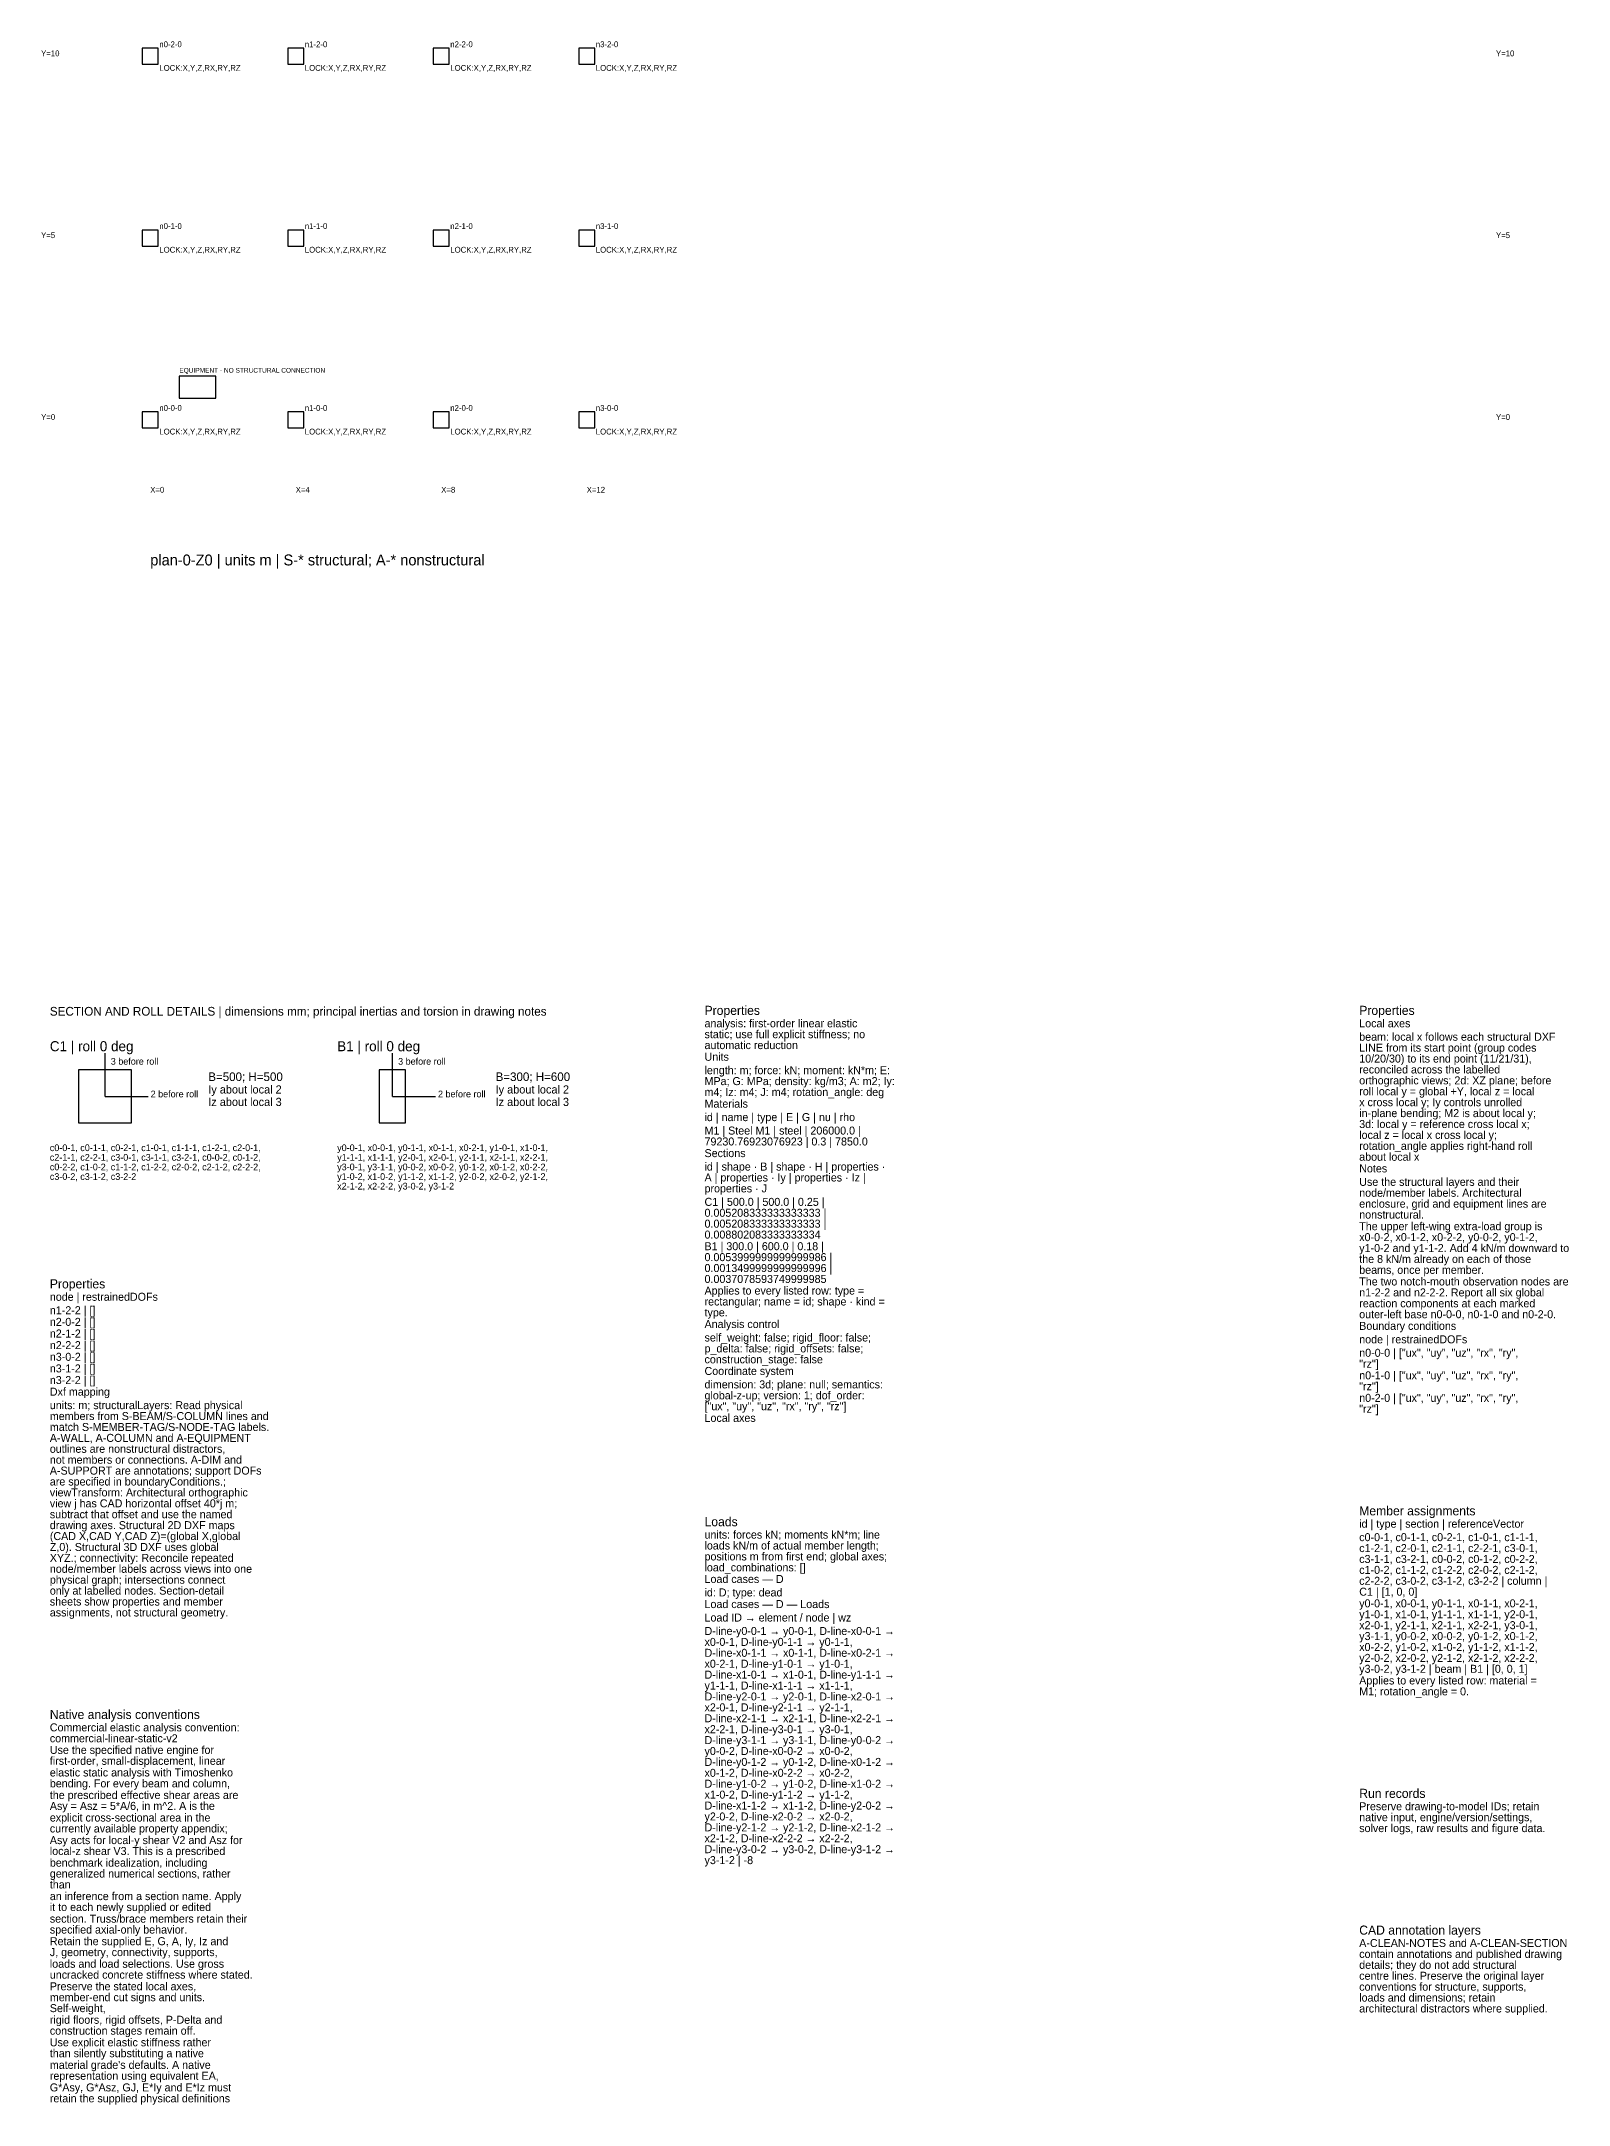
# Model space of a CAD drawing. Extents: x -3 to 372, y -46 to 10.
# Drawn here: x -3 to 39, y -46.3 to 10.4 of the extents above; entities that cross this region are included whole.
import ezdxf

# ---------------------------------------------------------------- set-up
doc = ezdxf.new("R2010")
doc.units = 0

msp = doc.modelspace()

# ---------------------------------------------------------------- linework, layer by layer
at = {"layer": 'A-CLEAN-SECTION'}
for p, q in [((-1.242, -18.6), (-1.242, -17.412)), ((6.658, -18.6), (6.658, -17.412)), ((-0.516, -17.874), (-1.968, -17.874)), ((-1.968, -17.874), (-1.968, -19.326)), ((-0.516, -19.326), (-0.516, -17.874)), ((7.021, -17.874), (6.295, -17.874)), ((6.295, -17.874), (6.295, -19.326)), ((7.021, -19.326), (7.021, -17.874)), ((-1.242, -18.6), (-0.054, -18.6)), ((6.658, -18.6), (7.846, -18.6)), ((-1.968, -19.326), (-0.516, -19.326)), ((6.295, -19.326), (7.021, -19.326))]:
    msp.add_line(p, q, dxfattribs=at)
at = {"layer": 'A-COLUMN'}
for p, q in [((0.22, 10.22), (-0.22, 10.22)), ((-0.22, 10.22), (-0.22, 9.78)), ((0.22, 9.78), (0.22, 10.22)), ((4.22, 10.22), (3.78, 10.22)), ((3.78, 10.22), (3.78, 9.78)), ((4.22, 9.78), (4.22, 10.22)), ((8.22, 10.22), (7.78, 10.22)), ((7.78, 10.22), (7.78, 9.78)), ((8.22, 9.78), (8.22, 10.22)), ((12.22, 10.22), (11.78, 10.22)), ((11.78, 10.22), (11.78, 9.78)), ((12.22, 9.78), (12.22, 10.22)), ((-0.22, 9.78), (0.22, 9.78)), ((3.78, 9.78), (4.22, 9.78)), ((7.78, 9.78), (8.22, 9.78)), ((11.78, 9.78), (12.22, 9.78)), ((0.22, 5.22), (-0.22, 5.22)), ((-0.22, 5.22), (-0.22, 4.78)), ((0.22, 4.78), (0.22, 5.22)), ((4.22, 5.22), (3.78, 5.22)), ((3.78, 5.22), (3.78, 4.78)), ((4.22, 4.78), (4.22, 5.22)), ((8.22, 5.22), (7.78, 5.22)), ((7.78, 5.22), (7.78, 4.78)), ((8.22, 4.78), (8.22, 5.22)), ((12.22, 5.22), (11.78, 5.22)), ((11.78, 5.22), (11.78, 4.78)), ((12.22, 4.78), (12.22, 5.22)), ((-0.22, 4.78), (0.22, 4.78)), ((3.78, 4.78), (4.22, 4.78)), ((7.78, 4.78), (8.22, 4.78)), ((11.78, 4.78), (12.22, 4.78)), ((0.22, 0.22), (-0.22, 0.22)), ((-0.22, 0.22), (-0.22, -0.22)), ((0.22, -0.22), (0.22, 0.22)), ((4.22, 0.22), (3.78, 0.22)), ((3.78, 0.22), (3.78, -0.22)), ((4.22, -0.22), (4.22, 0.22)), ((8.22, 0.22), (7.78, 0.22)), ((7.78, 0.22), (7.78, -0.22)), ((8.22, -0.22), (8.22, 0.22)), ((12.22, 0.22), (11.78, 0.22)), ((11.78, 0.22), (11.78, -0.22)), ((12.22, -0.22), (12.22, 0.22)), ((-0.22, -0.22), (0.22, -0.22)), ((3.78, -0.22), (4.22, -0.22)), ((7.78, -0.22), (8.22, -0.22)), ((11.78, -0.22), (12.22, -0.22))]:
    msp.add_line(p, q, dxfattribs=at)
at = {"layer": 'A-EQUIPMENT'}
for p, q in [((1.8, 1.2), (0.8, 1.2)), ((0.8, 1.2), (0.8, 0.6)), ((1.8, 0.6), (1.8, 1.2)), ((0.8, 0.6), (1.8, 0.6))]:
    msp.add_line(p, q, dxfattribs=at)

# ---------------------------------------------------------------- texts
at = {"layer": 'A-CLEAN-NOTES'}
for s, height, p in [('Properties', 0.25, (15.24, -16.36)), ('Properties', 0.25, (33.24, -16.36)), ('static; use full explicit stiffness; no', 0.22, (15.24, -17)), ('analysis: first-order linear elastic', 0.22, (15.24, -16.7)), ('beam: local x follows each structural DXF', 0.22, (33.24, -17.07)), ('Local axes', 0.22, (33.24, -16.7)), ('automatic reduction', 0.22, (15.24, -17.3)), ('Units', 0.22, (15.24, -17.62)), ('10/20/30) to its end point (11/21/31),', 0.22, (33.24, -17.67)), ('LINE from its start point (group codes', 0.22, (33.24, -17.37)), ('length: m; force: kN; moment: kN*m; E:', 0.22, (15.24, -17.99)), ('MPa; G: MPa; density: kg/m3; A: m2; Iy:', 0.22, (15.24, -18.29)), ('orthographic views; 2d: XZ plane; before', 0.22, (33.24, -18.27)), ('reconciled across the labelled', 0.22, (33.24, -17.97)), ('m4; Iz: m4; J: m4; rotation_angle: deg', 0.22, (15.24, -18.59)), ('Materials', 0.22, (15.24, -18.91)), ('x cross local y; Iy controls unrolled', 0.22, (33.24, -18.87)), ('roll local y = global +Y, local z = local', 0.22, (33.24, -18.57)), ('id | name | type | E | G | nu | rho', 0.22, (15.24, -19.28)), ('3d: local y = reference cross local x;', 0.22, (33.24, -19.47)), ('in-plane bending; M2 is about local y;', 0.22, (33.24, -19.17)), ('79230.76923076923 | 0.3 | 7850.0', 0.22, (15.24, -19.95)), ('M1 | Steel M1 | steel | 206000.0 |', 0.22, (15.24, -19.65)), ('local z = local x cross local y;', 0.22, (33.24, -19.77)), ('rotation_angle applies right-hand roll', 0.22, (33.24, -20.07)), ('Sections', 0.22, (15.24, -20.27)), ('id | shape · B | shape · H | properties ·', 0.22, (15.24, -20.64)), ('about local x', 0.22, (33.24, -20.37)), ('A | properties · Iy | properties · Iz |', 0.22, (15.24, -20.94)), ('Use the structural layers and their', 0.22, (33.24, -21.06)), ('Notes', 0.22, (33.24, -20.69)), ('C1 | 500.0 | 500.0 | 0.25 |', 0.22, (15.24, -21.61)), ('properties · J', 0.22, (15.24, -21.24)), ('enclosure, grid and equipment lines are', 0.22, (33.24, -21.66)), ('node/member labels. Architectural', 0.22, (33.24, -21.36)), ('0.005208333333333333 |', 0.22, (15.24, -21.91)), ('0.005208333333333333 |', 0.22, (15.24, -22.21)), ('The upper left-wing extra-load group is', 0.22, (33.24, -22.28)), ('nonstructural.', 0.22, (33.24, -21.96)), ('0.008802083333333334', 0.22, (15.24, -22.51)), ('B1 | 300.0 | 600.0 | 0.18 |', 0.22, (15.24, -22.83)), ('y1-0-2 and y1-1-2. Add 4 kN/m downward to', 0.22, (33.24, -22.88)), ('x0-0-2, x0-1-2, x0-2-2, y0-0-2, y0-1-2,', 0.22, (33.24, -22.58)), ('0.0053999999999999986 |', 0.22, (15.24, -23.13)), ('0.0013499999999999996 |', 0.22, (15.24, -23.43)), ('the 8 kN/m already on each of those', 0.22, (33.24, -23.18)), ('beams, once per member.', 0.22, (33.24, -23.48)), ('Properties', 0.25, (-2.76, -23.88)), ('Applies to every listed row: type =', 0.22, (15.24, -24.05)), ('0.0037078593749999985', 0.22, (15.24, -23.73)), ('The two notch-mouth observation nodes are', 0.22, (33.24, -23.8)), ('node | restrainedDOFs', 0.22, (-2.76, -24.22)), ('n1-2-2 | []', 0.22, (-2.76, -24.59)), ('rectangular; name = id; shape · kind =', 0.22, (15.24, -24.35)), ('n1-2-2 and n2-2-2. Report all six global', 0.22, (33.24, -24.1)), ('reaction components at each marked', 0.22, (33.24, -24.4)), ('n2-0-2 | []', 0.22, (-2.76, -24.91)), ('Analysis control', 0.22, (15.24, -24.97)), ('type.', 0.22, (15.24, -24.65)), ('outer-left base n0-0-0, n0-1-0 and n0-2-0.', 0.22, (33.24, -24.7)), ('Boundary conditions', 0.22, (33.24, -25.02)), ('n2-1-2 | []', 0.22, (-2.76, -25.23)), ('n2-2-2 | []', 0.22, (-2.76, -25.55)), ('self_weight: false; rigid_floor: false;', 0.22, (15.24, -25.34)), ('p_delta: false; rigid_offsets: false;', 0.22, (15.24, -25.64)), ('node | restrainedDOFs', 0.22, (33.24, -25.39)), ('n0-0-0 | ["ux", "uy", "uz", "rx", "ry",', 0.22, (33.24, -25.76)), ('n3-0-2 | []', 0.22, (-2.76, -25.87)), ('n3-1-2 | []', 0.22, (-2.76, -26.19)), ('construction_stage: false', 0.22, (15.24, -25.94)), ('Coordinate system', 0.22, (15.24, -26.26)), ('"rz"]', 0.22, (33.24, -26.06)), ('n3-2-2 | []', 0.22, (-2.76, -26.51)), ('Dxf mapping', 0.22, (-2.76, -26.83)), ('dimension: 3d; plane: null; semantics:', 0.22, (15.24, -26.63)), ('"rz"]', 0.22, (33.24, -26.68)), ('n0-1-0 | ["ux", "uy", "uz", "rx", "ry",', 0.22, (33.24, -26.38)), ('units: m; structuralLayers: Read physical', 0.22, (-2.76, -27.2)), ('global-z-up; version: 1; dof_order:', 0.22, (15.24, -26.93)), ('["ux", "uy", "uz", "rx", "ry", "rz"]', 0.22, (15.24, -27.23)), ('"rz"]', 0.22, (33.24, -27.3)), ('n0-2-0 | ["ux", "uy", "uz", "rx", "ry",', 0.22, (33.24, -27)), ('members from S-BEAM/S-COLUMN lines and', 0.22, (-2.76, -27.5)), ('match S-MEMBER-TAG/S-NODE-TAG labels.', 0.22, (-2.76, -27.8)), ('Local axes', 0.22, (15.24, -27.55)), ('A-WALL, A-COLUMN and A-EQUIPMENT', 0.22, (-2.76, -28.1)), ('outlines are nonstructural distractors,', 0.22, (-2.76, -28.4)), ('A-SUPPORT are annotations; support DOFs', 0.22, (-2.76, -29)), ('not members or connections. A-DIM and', 0.22, (-2.76, -28.7)), ('viewTransform: Architectural orthographic', 0.22, (-2.76, -29.6)), ('are specified in boundaryConditions.;', 0.22, (-2.76, -29.3)), ('view j has CAD horizontal offset 40*j m;', 0.22, (-2.76, -29.9)), ('subtract that offset and use the named', 0.22, (-2.76, -30.2)), ('Member assignments', 0.25, (33.24, -30.12)), ('drawing axes. Structural 2D DXF maps', 0.22, (-2.76, -30.5)), ('(CAD X,CAD Y,CAD Z)=(global X,global', 0.22, (-2.76, -30.8)), ('units: forces kN; moments kN*m; line', 0.22, (15.24, -30.76)), ('Loads', 0.25, (15.24, -30.42)), ('c0-0-1, c0-1-1, c0-2-1, c1-0-1, c1-1-1,', 0.22, (33.24, -30.83)), ('id | type | section | referenceVector', 0.22, (33.24, -30.46)), ('XYZ.; connectivity: Reconcile repeated', 0.22, (-2.76, -31.4)), ('Z,0). Structural 3D DXF uses global', 0.22, (-2.76, -31.1)), ('positions m from first end; global axes;', 0.22, (15.24, -31.36)), ('loads kN/m of actual member length;', 0.22, (15.24, -31.06)), ('c1-2-1, c2-0-1, c2-1-1, c2-2-1, c3-0-1,', 0.22, (33.24, -31.13)), ('physical graph; intersections connect', 0.22, (-2.76, -32)), ('node/member labels across views into one', 0.22, (-2.76, -31.7)), ('load_combinations: []', 0.22, (15.24, -31.66)), ('Load cases — D', 0.22, (15.24, -31.98)), ('c3-1-1, c3-2-1, c0-0-2, c0-1-2, c0-2-2,', 0.22, (33.24, -31.43)), ('c1-0-2, c1-1-2, c1-2-2, c2-0-2, c2-1-2,', 0.22, (33.24, -31.73)), ('only at labelled nodes. Section-detail', 0.22, (-2.76, -32.3)), ('id: D; type: dead', 0.22, (15.24, -32.35)), ('c2-2-2, c3-0-2, c3-1-2, c3-2-2 | column |', 0.22, (33.24, -32.03)), ('C1 | [1, 0, 0]', 0.22, (33.24, -32.33)), ('sheets show properties and member', 0.22, (-2.76, -32.6)), ('assignments, not structural geometry.', 0.22, (-2.76, -32.9)), ('Load cases — D — Loads', 0.22, (15.24, -32.67)), ('Load ID → element / node | wz', 0.22, (15.24, -33.04)), ('y0-0-1, x0-0-1, y0-1-1, x0-1-1, x0-2-1,', 0.22, (33.24, -32.65)), ('y1-0-1, x1-0-1, y1-1-1, x1-1-1, y2-0-1,', 0.22, (33.24, -32.95)), ('D-line-y0-0-1 → y0-0-1, D-line-x0-0-1 →', 0.22, (15.24, -33.41)), ('y3-1-1, y0-0-2, x0-0-2, y0-1-2, x0-1-2,', 0.22, (33.24, -33.55)), ('x2-0-1, y2-1-1, x2-1-1, x2-2-1, y3-0-1,', 0.22, (33.24, -33.25)), ('x0-0-1, D-line-y0-1-1 → y0-1-1,', 0.22, (15.24, -33.71)), ('D-line-x0-1-1 → x0-1-1, D-line-x0-2-1 →', 0.22, (15.24, -34.01)), ('y2-0-2, x2-0-2, y2-1-2, x2-1-2, x2-2-2,', 0.22, (33.24, -34.15)), ('x0-2-2, y1-0-2, x1-0-2, y1-1-2, x1-1-2,', 0.22, (33.24, -33.85)), ('x0-2-1, D-line-y1-0-1 → y1-0-1,', 0.22, (15.24, -34.31)), ('D-line-x1-0-1 → x1-0-1, D-line-y1-1-1 →', 0.22, (15.24, -34.61)), ('y3-0-2, y3-1-2 | beam | B1 | [0, 0, 1]', 0.22, (33.24, -34.45)), ('Applies to every listed row: material =', 0.22, (33.24, -34.77)), ('y1-1-1, D-line-x1-1-1 → x1-1-1,', 0.22, (15.24, -34.91)), ('D-line-y2-0-1 → y2-0-1, D-line-x2-0-1 →', 0.22, (15.24, -35.21)), ('M1; rotation_angle = 0.', 0.22, (33.24, -35.07)), ('Native analysis conventions', 0.25, (-2.76, -35.72)), ('x2-0-1, D-line-y2-1-1 → y2-1-1,', 0.22, (15.24, -35.51)), ('D-line-x2-1-1 → x2-1-1, D-line-x2-2-1 →', 0.22, (15.24, -35.81)), ('commercial-linear-static-v2', 0.22, (-2.76, -36.36)), ('Commercial elastic analysis convention:', 0.22, (-2.76, -36.06)), ('x2-2-1, D-line-y3-0-1 → y3-0-1,', 0.22, (15.24, -36.11)), ('D-line-y3-1-1 → y3-1-1, D-line-y0-0-2 →', 0.22, (15.24, -36.41)), ('first-order, small-displacement, linear', 0.22, (-2.76, -36.98)), ('Use the specified native engine for', 0.22, (-2.76, -36.68)), ('y0-0-2, D-line-x0-0-2 → x0-0-2,', 0.22, (15.24, -36.71)), ('D-line-y0-1-2 → y0-1-2, D-line-x0-1-2 →', 0.22, (15.24, -37.01)), ('elastic static analysis with Timoshenko', 0.22, (-2.76, -37.3)), ('bending. For every beam and column,', 0.22, (-2.76, -37.6)), ('x0-1-2, D-line-x0-2-2 → x0-2-2,', 0.22, (15.24, -37.31)), ('D-line-y1-0-2 → y1-0-2, D-line-x1-0-2 →', 0.22, (15.24, -37.61)), ('Asy = Asz = 5*A/6, in m^2. A is the', 0.22, (-2.76, -38.22)), ('the prescribed effective shear areas are', 0.22, (-2.76, -37.92)), ('x1-0-2, D-line-y1-1-2 → y1-1-2,', 0.22, (15.24, -37.91)), ('D-line-x1-1-2 → x1-1-2, D-line-y2-0-2 →', 0.22, (15.24, -38.21)), ('Preserve drawing-to-model IDs; retain', 0.22, (33.24, -38.23)), ('Run records', 0.25, (33.24, -37.89)), ('explicit cross-sectional area in the', 0.22, (-2.76, -38.54)), ('y2-0-2, D-line-x2-0-2 → x2-0-2,', 0.22, (15.24, -38.51)), ('D-line-y2-1-2 → y2-1-2, D-line-x2-1-2 →', 0.22, (15.24, -38.81)), ('native input, engine/version/settings,', 0.22, (33.24, -38.53)), ('Asy acts for local-y shear V2 and Asz for', 0.22, (-2.76, -39.16)), ('currently available property appendix;', 0.22, (-2.76, -38.84)), ('x2-1-2, D-line-x2-2-2 → x2-2-2,', 0.22, (15.24, -39.11)), ('solver logs, raw results and figure data.', 0.22, (33.24, -38.83)), ('benchmark idealization, including', 0.22, (-2.76, -39.78)), ('local-z shear V3. This is a prescribed', 0.22, (-2.76, -39.46)), ('y3-1-2 | -8', 0.22, (15.24, -39.71)), ('D-line-y3-0-2 → y3-0-2, D-line-y3-1-2 →', 0.22, (15.24, -39.41)), ('than', 0.22, (-2.76, -40.38)), ('generalized numerical sections, rather', 0.22, (-2.76, -40.08)), ('an inference from a section name. Apply', 0.22, (-2.76, -40.7)), ('it to each newly supplied or edited', 0.22, (-2.76, -41)), ('section. Truss/brace members retain their', 0.22, (-2.76, -41.32)), ('specified axial-only behavior.', 0.22, (-2.76, -41.62)), ('CAD annotation layers', 0.25, (33.24, -41.65)), ('Retain the supplied E, G, A, Iy, Iz and', 0.22, (-2.76, -41.94)), ('A-CLEAN-NOTES and A-CLEAN-SECTION', 0.22, (33.24, -41.99)), ('J, geometry, connectivity, supports,', 0.22, (-2.76, -42.24)), ('loads and load selections. Use gross', 0.22, (-2.76, -42.56)), ('contain annotations and published drawing', 0.22, (33.24, -42.29)), ('details; they do not add structural', 0.22, (33.24, -42.59)), ('uncracked concrete stiffness where stated.', 0.22, (-2.76, -42.86)), ('Preserve the stated local axes,', 0.22, (-2.76, -43.18)), ('centre lines. Preserve the original layer', 0.22, (33.24, -42.89)), ('conventions for structure, supports,', 0.22, (33.24, -43.19)), ('Self-weight,', 0.22, (-2.76, -43.78)), ('member-end cut signs and units.', 0.22, (-2.76, -43.48)), ('architectural distractors where supplied.', 0.22, (33.24, -43.79)), ('loads and dimensions; retain', 0.22, (33.24, -43.49)), ('construction stages remain off.', 0.22, (-2.76, -44.4)), ('rigid floors, rigid offsets, P-Delta and', 0.22, (-2.76, -44.1)), ('than silently substituting a native', 0.22, (-2.76, -45.02)), ('Use explicit elastic stiffness rather', 0.22, (-2.76, -44.72)), ("material grade's defaults. A native", 0.22, (-2.76, -45.34)), ('G*Asy, G*Asz, GJ, E*Iy and E*Iz must', 0.22, (-2.76, -45.96)), ('representation using equivalent EA,', 0.22, (-2.76, -45.64)), ('retain the supplied physical definitions', 0.22, (-2.76, -46.26))]:
    msp.add_text(s, height=height, dxfattribs=at).set_placement(p)
at = {"layer": 'A-CLEAN-SECTION'}
for s, height, p in [('SECTION AND ROLL DETAILS | dimensions mm; principal inertias and torsion in drawing notes', 0.24, (-2.76, -16.38)), ('C1 | roll 0 deg', 0.2772, (-2.76, -17.359)), ('3 before roll', 0.1848, (-1.084, -17.729)), ('B1 | roll 0 deg', 0.2772, (5.14, -17.359)), ('3 before roll', 0.1848, (6.816, -17.729)), ('B=500; H=500', 0.2376, (1.596, -18.178)), ('B=300; H=600', 0.2376, (9.496, -18.178)), ('2 before roll', 0.1848, (0.012, -18.626)), ('Iy about local 2', 0.2244, (1.596, -18.521)), ('Iz about local 3', 0.2244, (1.596, -18.864)), ('2 before roll', 0.1848, (7.912, -18.626)), ('Iy about local 2', 0.2244, (9.496, -18.521)), ('Iz about local 3', 0.2244, (9.496, -18.864)), ('c0-0-1, c0-1-1, c0-2-1, c1-0-1, c1-1-1, c1-2-1, c2-0-1,', 0.1848, (-2.76, -20.105)), ('c2-1-1, c2-2-1, c3-0-1, c3-1-1, c3-2-1, c0-0-2, c0-1-2,', 0.1848, (-2.76, -20.369)), ('y0-0-1, x0-0-1, y0-1-1, x0-1-1, x0-2-1, y1-0-1, x1-0-1,', 0.1848, (5.14, -20.105)), ('y1-1-1, x1-1-1, y2-0-1, x2-0-1, y2-1-1, x2-1-1, x2-2-1,', 0.1848, (5.14, -20.369)), ('c0-2-2, c1-0-2, c1-1-2, c1-2-2, c2-0-2, c2-1-2, c2-2-2,', 0.1848, (-2.76, -20.633)), ('c3-0-2, c3-1-2, c3-2-2', 0.1848, (-2.76, -20.897)), ('y3-0-1, y3-1-1, y0-0-2, x0-0-2, y0-1-2, x0-1-2, x0-2-2,', 0.1848, (5.14, -20.633)), ('y1-0-2, x1-0-2, y1-1-2, x1-1-2, y2-0-2, x2-0-2, y2-1-2,', 0.1848, (5.14, -20.897)), ('x2-1-2, x2-2-2, y3-0-2, y3-1-2', 0.1848, (5.14, -21.161))]:
    msp.add_text(s, height=height, dxfattribs=at).set_placement(p)
at = {"layer": 'A-DIM'}
for s, p in [('Y=10', (-3, 10)), ('Y=10', (37, 10)), ('Y=5', (-3, 5)), ('Y=5', (37, 5)), ('Y=0', (-3, 0)), ('Y=0', (37, 0)), ('X=0', (0, -2)), ('X=4', (4, -2)), ('X=8', (8, -2)), ('X=12', (12, -2))]:
    msp.add_text(s, height=0.16, dxfattribs=at).set_placement(p)
at = {"layer": 'A-EQUIPMENT-TAG'}
msp.add_text('EQUIPMENT - NO STRUCTURAL CONNECTION', height=0.13, dxfattribs=at).set_placement((0.8, 1.3))
at = {"layer": 'A-SUPPORT'}
for p in [(0.25, 9.6), (4.25, 9.6), (8.25, 9.6), (12.25, 9.6), (0.25, 4.6), (4.25, 4.6), (8.25, 4.6), (12.25, 4.6), (0.25, -0.4), (4.25, -0.4), (8.25, -0.4), (12.25, -0.4)]:
    msp.add_text('LOCK:X,Y,Z,RX,RY,RZ', height=0.16, dxfattribs=at).set_placement(p)
at = {"layer": 'ANNOTATION'}
msp.add_text('plan-0-Z0 | units m | S-* structural; A-* nonstructural', height=0.3, dxfattribs=at).set_placement((0, -4))
at = {"layer": 'S-NODE-TAG'}
for s, p in [('n0-2-0', (0.25, 10.25)), ('n1-2-0', (4.25, 10.25)), ('n2-2-0', (8.25, 10.25)), ('n3-2-0', (12.25, 10.25)), ('n0-1-0', (0.25, 5.25)), ('n1-1-0', (4.25, 5.25)), ('n2-1-0', (8.25, 5.25)), ('n3-1-0', (12.25, 5.25)), ('n0-0-0', (0.25, 0.25)), ('n1-0-0', (4.25, 0.25)), ('n2-0-0', (8.25, 0.25)), ('n3-0-0', (12.25, 0.25))]:
    msp.add_text(s, height=0.16, dxfattribs=at).set_placement(p)

doc.saveas('drawing.dxf')
